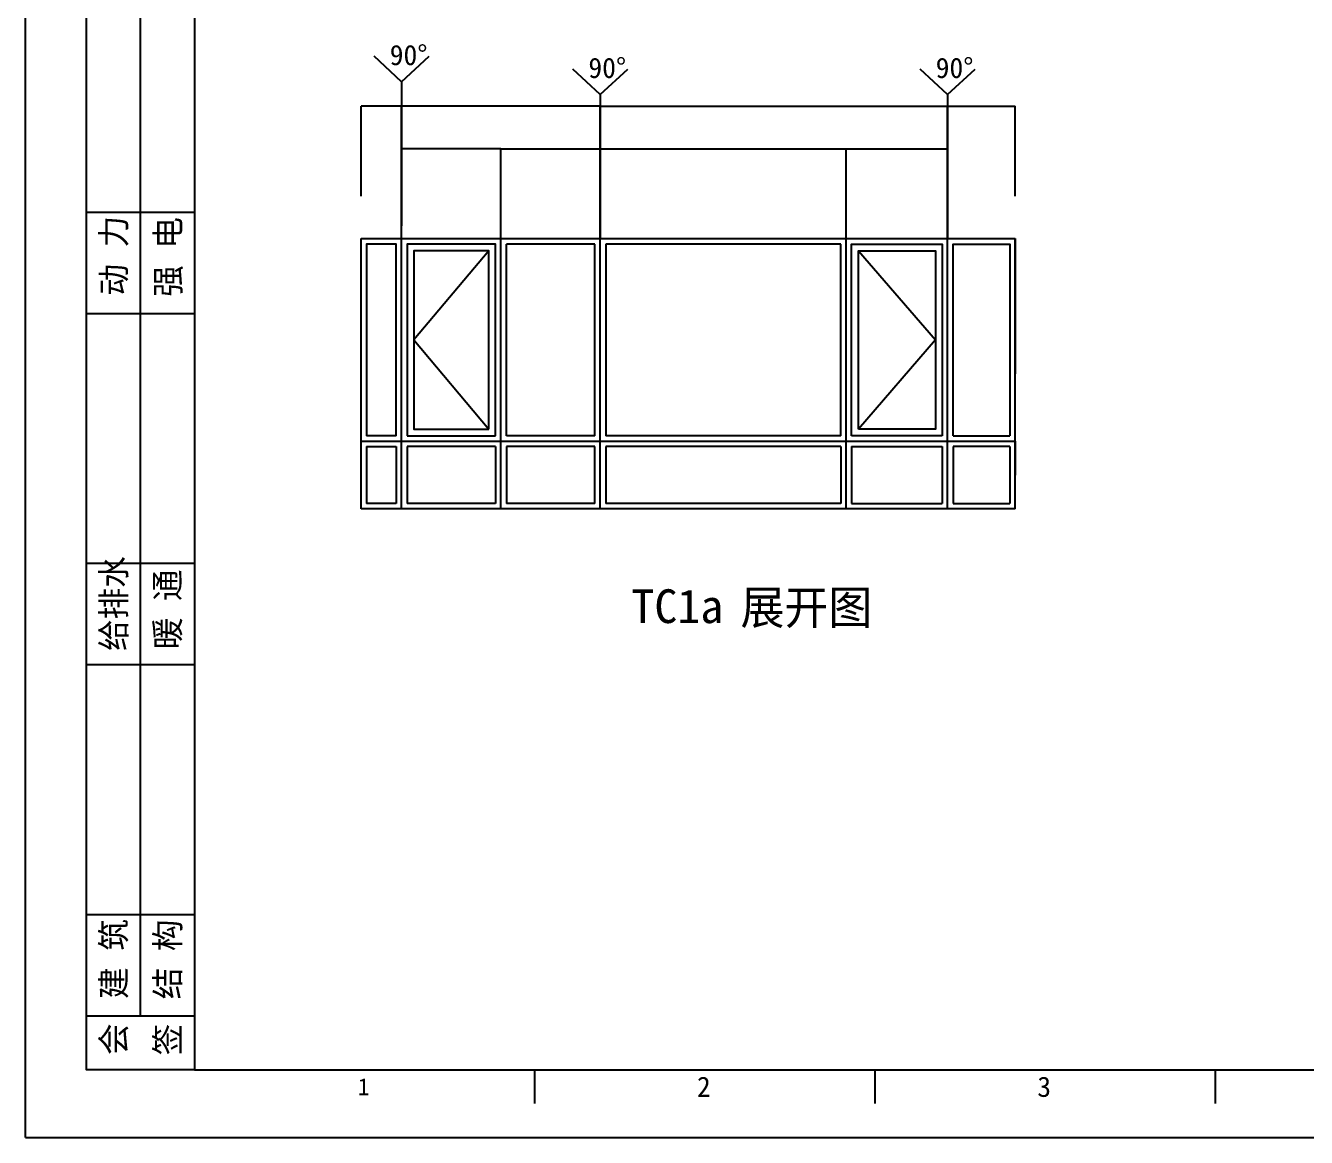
# Model space of a CAD drawing. Header units: metres. Extents: x 46426 to 130526, y 61608 to 121008.
# Drawn here: x 46426 to 65381, y 61608 to 78069 of the extents above; entities that cross this region are included whole.
import ezdxf

# ---------------------------------------------------------------- set-up
doc = ezdxf.new("R2010")
doc.units = ezdxf.units.M
for name, color, linetype in [('MC_NAME', 7, 'Continuous'), ('PUB_DIM', 3, 'Continuous'), ('TEXT2', 7, 'Continuous'), ('TK', 7, 'Continuous'), ('WINDOW', 7, 'Continuous')]:
    doc.layers.add(name, color=color, linetype=linetype)
doc.dimstyles.get("Standard").update_dxf_attribs({"dimtxt": 2.5, "dimasz": 2.5, "dimexe": 1.25, "dimexo": 0.625, "dimtad": 1, "dimcen": 2.5, "dimazin": 3, "dimtfac": 1, "dimtmove": 0, "dimatfit": 3})

# ---------------------------------------------------------------- blocks, each defined once
blk = doc.blocks.new('TK-A1')
at = {"layer": 'TK'}
for p, q in [((0, 0), (0, 594)), ((17, 18), (17, 226)), ((9, 137), (25, 137)), ((9, 122), (25, 122)), ((9, 85), (25, 85)), ((9, 70), (25, 70)), ((9, 33), (25, 33)), ((9, 18), (25, 18)), ((75.38, 5), (75.38, 10)), ((125.75, 5), (125.75, 10)), ((176.12, 5), (176.12, 10)), ((0, 0), (841, 0))]:
    blk.add_line(p, q, dxfattribs=at)
blk.add_lwpolyline([(831, 584), (25, 584), (25, 10), (831, 10)], close=True, dxfattribs=at)
blk.add_lwpolyline([(25, 10), (9, 10), (9, 226), (25, 226)], dxfattribs=at)
for s, p in [('动 力', (14.83, 124.64)), ('强 电', (22.88, 124.45)), ('给排水', (14.83, 72.02)), ('暖 通', (22.8, 72.28)), ('建 筑', (14.83, 20.5)), ('结 构', (22.83, 20.45)), ('会', (14.83, 12.2)), ('签', (22.83, 12.14))]:
    blk.add_text(s, height=3.6, rotation=90, dxfattribs=at).set_placement(p)
for s, height, p in [('1', 2.5, (49.18, 6.25)), ('2', 3, (99.35, 6)), ('3', 3, (149.72, 6))]:
    blk.add_text(s, height=height, dxfattribs=at).set_placement(p)
blk = doc.blocks.new('*D179')
for p, q in [((54931.17, 75545.75), (54931.17, 76876.32)), ((54931.42, 76876.32), (57499.17, 76876.32)), ((57503.17, 76876.32), (60070.92, 76876.32)), ((60071.17, 75545.75), (60071.17, 76876.32))]:
    blk.add_line(p, q)
at = {"layer": 'Defpoints'}
for p in [(54931.17, 76876.32), (54931.17, 75545.75), (60071.17, 75545.75)]:
    blk.add_point(p, dxfattribs=at)
at = {"layer": 'PUB_DIM', "insert": (57501.17, 76876.32), "char_height": 1, "attachment_point": 5}
blk.add_mtext('5140', dxfattribs=at)
blk = doc.blocks.new('*D180')
for p, q in [((53459.18, 76876.32), (51990.93, 76876.32)), ((51991.18, 75545.75), (51991.18, 76876.32)), ((54931.43, 76876.32), (53463.18, 76876.32)), ((54931.18, 75545.75), (54931.18, 76876.32))]:
    blk.add_line(p, q)
at = {"layer": 'Defpoints'}
for p in [(54931.18, 76876.32), (51991.18, 75545.75), (54931.18, 75545.75)]:
    blk.add_point(p, dxfattribs=at)
at = {"layer": 'PUB_DIM', "insert": (53461.18, 76876.32), "char_height": 1, "attachment_point": 5}
blk.add_mtext('2940', dxfattribs=at)
blk = doc.blocks.new('*D181')
for p, q in [((51689.68, 76876.32), (51390.93, 76876.32)), ((51391.18, 75545.75), (51391.18, 76876.32)), ((51991.43, 76876.32), (51692.68, 76876.32)), ((51991.18, 75545.75), (51991.18, 76876.32))]:
    blk.add_line(p, q)
at = {"layer": 'Defpoints'}
for p in [(51991.18, 76876.32), (51391.18, 75545.75), (51991.18, 75545.75)]:
    blk.add_point(p, dxfattribs=at)
at = {"layer": 'PUB_DIM', "insert": (51691.18, 76876.32), "char_height": 1, "attachment_point": 5}
blk.add_mtext('600', dxfattribs=at)
blk = doc.blocks.new('*D182')
for p, q in [((60071.17, 75545.75), (60071.17, 76876.32)), ((60071.42, 76876.32), (60569.17, 76876.32)), ((60573.17, 76876.32), (61070.92, 76876.32)), ((61071.17, 75545.75), (61071.17, 76876.32))]:
    blk.add_line(p, q)
at = {"layer": 'Defpoints'}
for p in [(60071.17, 76876.32), (60071.17, 75545.75), (61071.17, 75545.75)]:
    blk.add_point(p, dxfattribs=at)
at = {"layer": 'PUB_DIM', "insert": (60571.17, 76876.32), "char_height": 1, "attachment_point": 5}
blk.add_mtext('1000', dxfattribs=at)
blk = doc.blocks.new('*D183')
for p, q in [((61071.17, 74915.15), (61071.17, 73415.15)), ((61070.92, 73415.15), (61070.67, 73415.15)), ((61071.17, 71915.15), (61071.17, 73415.15)), ((61071.17, 73415.15), (61071.17, 73415.15)), ((61071.42, 73415.15), (61071.67, 73415.15))]:
    blk.add_line(p, q)
at = {"layer": 'Defpoints'}
for p in [(61071.17, 74915.15), (61071.17, 73415.15), (61071.17, 71915.15)]:
    blk.add_point(p, dxfattribs=at)
at = {"layer": 'PUB_DIM', "insert": (61071.17, 73416.275), "char_height": 1, "attachment_point": 5}
blk.add_mtext('0', dxfattribs=at)
blk = doc.blocks.new('*D184')
for p, q in [((61071.17, 71915.15), (61071.17, 71415.15)), ((61070.92, 71415.15), (61070.67, 71415.15)), ((61071.17, 71415.15), (61071.18, 71415.15)), ((61071.18, 70915.15), (61071.18, 71415.15)), ((61071.43, 71415.15), (61071.68, 71415.15))]:
    blk.add_line(p, q)
at = {"layer": 'Defpoints'}
for p in [(61071.17, 71915.15), (61071.17, 71415.15), (61071.18, 70915.15)]:
    blk.add_point(p, dxfattribs=at)
at = {"layer": 'PUB_DIM', "insert": (61071.175, 71416.275), "char_height": 1, "attachment_point": 5}
blk.add_mtext('0,01', dxfattribs=at)
blk = doc.blocks.new('*D185')
for p, q in [((61071.18, 74915.15), (61071.18, 72915.15)), ((61070.93, 72915.15), (61070.68, 72915.15)), ((61071.18, 70915.15), (61071.18, 72915.15)), ((61071.18, 72915.15), (61071.18, 72915.15)), ((61071.43, 72915.15), (61071.68, 72915.15))]:
    blk.add_line(p, q)
at = {"layer": 'Defpoints'}
for p in [(61071.18, 74915.15), (61071.18, 72915.15), (61071.18, 70915.15)]:
    blk.add_point(p, dxfattribs=at)
at = {"layer": 'PUB_DIM', "insert": (61071.18, 72916.275), "char_height": 1, "attachment_point": 5}
blk.add_mtext('0', dxfattribs=at)
blk = doc.blocks.new('*D186')
for p, q in [((52724.18, 76245.72), (51990.93, 76245.72)), ((51991.18, 74915.15), (51991.18, 76245.72)), ((53461.43, 76245.72), (52728.18, 76245.72)), ((53461.18, 74915.15), (53461.18, 76245.72))]:
    blk.add_line(p, q)
at = {"layer": 'Defpoints'}
for p in [(53461.18, 76245.72), (51991.18, 74915.15), (53461.18, 74915.15)]:
    blk.add_point(p, dxfattribs=at)
at = {"layer": 'PUB_DIM', "insert": (52726.18, 76245.72), "char_height": 1, "attachment_point": 5}
blk.add_mtext('1470', dxfattribs=at)
blk = doc.blocks.new('*D187')
for p, q in [((53461.18, 75215.15), (53461.18, 76245.73)), ((53461.43, 76245.73), (54194.18, 76245.73)), ((54198.18, 76245.73), (54930.93, 76245.73)), ((54931.18, 74915.15), (54931.18, 76245.73))]:
    blk.add_line(p, q)
at = {"layer": 'Defpoints'}
for p in [(53461.18, 76245.73), (53461.18, 75215.15), (54931.18, 74915.15)]:
    blk.add_point(p, dxfattribs=at)
at = {"layer": 'PUB_DIM', "insert": (54196.18, 76245.73), "char_height": 1, "attachment_point": 5}
blk.add_mtext('1470', dxfattribs=at)
blk = doc.blocks.new('*D188')
for p, q in [((58571.17, 74915.15), (58571.17, 76245.72)), ((58571.42, 76245.72), (59319.17, 76245.72)), ((59323.17, 76245.72), (60070.92, 76245.72)), ((60071.17, 74915.15), (60071.17, 76245.72))]:
    blk.add_line(p, q)
at = {"layer": 'Defpoints'}
for p in [(58571.17, 76245.72), (58571.17, 74915.15), (60071.17, 74915.15)]:
    blk.add_point(p, dxfattribs=at)
at = {"layer": 'PUB_DIM', "insert": (59321.17, 76245.72), "char_height": 1, "attachment_point": 5}
blk.add_mtext('1500', dxfattribs=at)
blk = doc.blocks.new('*D189')
for p, q in [((54931.18, 75215.15), (54931.18, 76245.72)), ((54931.43, 76245.72), (56747.675, 76245.72)), ((56754.675, 76245.72), (58570.92, 76245.72)), ((58571.17, 75515.15), (58571.17, 76245.72))]:
    blk.add_line(p, q)
at = {"layer": 'Defpoints'}
for p in [(54931.18, 76245.72), (58571.17, 75515.15), (54931.18, 75215.15)]:
    blk.add_point(p, dxfattribs=at)
at = {"layer": 'PUB_DIM', "insert": (56751.175, 76245.72), "char_height": 1, "attachment_point": 5}
blk.add_mtext('3639,99', dxfattribs=at)

msp = doc.modelspace()

# ---------------------------------------------------------------- linework, layer by layer
at = {"layer": 'PUB_DIM'}
for p, q in [((51991.18, 77238.29), (51991.18, 75105.44)), ((54931.18, 77048), (54931.18, 74915.15)), ((60071.17, 77048), (60071.17, 74915.15))]:
    msp.add_line(p, q, dxfattribs=at)
for points in [[(53281.18, 74735.15), (52171.18, 73415.15), (53281.18, 72095.15)], [(58751.17, 74735.15), (59891.17, 73415.15), (58751.17, 72095.15)]]:
    msp.add_lwpolyline(points, dxfattribs=at)
at = {"layer": 'WINDOW'}
for p, q in [((51991.18, 77238.29), (51584.8, 77616.67)), ((51991.18, 77238.29), (52397.56, 77616.67)), ((54931.18, 77048), (54524.8, 77426.38)), ((54931.18, 77048), (55337.56, 77426.38)), ((60071.17, 77048), (59664.79, 77426.38)), ((60071.17, 77048), (60477.55, 77426.38)), ((51391.18, 70915.15), (51391.18, 74915.15)), ((51391.18, 74915.15), (61071.18, 74915.15)), ((51991.18, 70915.15), (51991.18, 74915.15)), ((53461.18, 70915.15), (53461.18, 74915.15)), ((54931.18, 70915.15), (54931.18, 74915.15)), ((58571.17, 70915.15), (58571.17, 74915.15)), ((60071.17, 70915.15), (60071.17, 74915.15)), ((61071.18, 70915.15), (61071.18, 74915.15)), ((52071.18, 74835.15), (52071.18, 71995.15)), ((53381.18, 74835.15), (52071.18, 74835.15)), ((54851.18, 74835.15), (53541.18, 74835.15)), ((53541.18, 71995.15), (53541.18, 74835.15)), ((54851.18, 71995.15), (54851.18, 74835.15)), ((55011.18, 74835.15), (55011.18, 71995.15)), ((58491.17, 74835.15), (55011.18, 74835.15)), ((58491.17, 71995.15), (58491.17, 74835.15)), ((58651.17, 74835.15), (59991.17, 74835.15)), ((59991.17, 74835.15), (59991.17, 71995.15)), ((51391.18, 71915.15), (61071.18, 71915.15)), ((51911.18, 71995.15), (51471.18, 71995.15)), ((52071.18, 71995.15), (53381.18, 71995.15)), ((54851.18, 71995.15), (53541.18, 71995.15)), ((58491.17, 71995.15), (55011.18, 71995.15)), ((59991.17, 71995.15), (58651.17, 71995.15)), ((60151.17, 71995.15), (60991.17, 71995.15)), ((51471.18, 71835.15), (51471.18, 70995.15)), ((51471.18, 71835.15), (51911.18, 71835.15)), ((51911.18, 71835.15), (51911.18, 70995.15)), ((53381.18, 71835.15), (52071.18, 71835.15)), ((52071.18, 71835.15), (52071.18, 70995.15)), ((52071.18, 71835.15), (52071.18, 70995.15)), ((53381.18, 71835.15), (53381.18, 70995.15)), ((54851.18, 71835.15), (53541.18, 71835.15)), ((53541.18, 71835.15), (53541.18, 70995.15)), ((54851.18, 70995.15), (54851.18, 71835.15)), ((58491.17, 71835.15), (55011.18, 71835.15)), ((55011.18, 71835.15), (55011.18, 70995.15)), ((58491.17, 71835.15), (58491.17, 70995.15)), ((58651.17, 71835.15), (59991.17, 71835.15)), ((58651.17, 71835.15), (58651.17, 70995.15)), ((59991.17, 71835.15), (59991.17, 70995.15)), ((59991.17, 71835.15), (59991.17, 70995.15)), ((60151.17, 71835.15), (60151.17, 70995.15)), ((60991.17, 71835.15), (60151.17, 71835.15)), ((60991.17, 71835.15), (60991.17, 70995.15)), ((61071.18, 70915.15), (51391.18, 70915.15)), ((51911.18, 70995.15), (51471.18, 70995.15)), ((53381.18, 70995.15), (52071.18, 70995.15)), ((54851.18, 70995.15), (53541.18, 70995.15)), ((58491.17, 70995.15), (55011.18, 70995.15)), ((58651.17, 70995.15), (59991.17, 70995.15)), ((60151.17, 70995.15), (60991.17, 70995.15))]:
    msp.add_line(p, q, dxfattribs=at)
for points in [[(51911.18, 71995.15), (51911.18, 74835.15), (51471.18, 74835.15), (51471.18, 71995.15)], [(53381.18, 71995.15), (53381.18, 74835.15), (52071.18, 74835.15), (52071.18, 71995.15)], [(58651.17, 71995.15), (58651.17, 74835.15), (59991.17, 74835.15), (59991.17, 71995.15)], [(60151.17, 71995.15), (60151.17, 74835.15), (60991.17, 74835.15), (60991.17, 71995.15)]]:
    msp.add_lwpolyline(points, dxfattribs=at)
for points in [[(53281.18, 72095.15), (53281.18, 74735.15), (52171.18, 74735.15), (52171.18, 72095.15), (53281.18, 72095.15)], [(58751.17, 72095.15), (58751.17, 74735.15), (59891.17, 74735.15), (59891.17, 72095.15), (58751.17, 72095.15)]]:
    msp.add_lwpolyline(points, close=True, dxfattribs=at)

# ---------------------------------------------------------------- block references
at = {"xscale": 100, "yscale": 100, "zscale": 100}
msp.add_blockref('TK-A1', (46426, 61608), dxfattribs=at)

# ---------------------------------------------------------------- texts
at = {"layer": 'MC_NAME'}
msp.add_text('TC1a', height=500, dxfattribs=at).set_placement((55391.35, 69223.14))
at = {"layer": 'TEXT2'}
for s, height, p in [('90%%d', 300, (51814.76, 77483.56)), ('90%%d', 300, (54754.76, 77293.28)), ('90%%d', 300, (59894.76, 77293.28)), ('展开图', 500, (57006.73, 69205.57, 85.33))]:
    msp.add_text(s, height=height, dxfattribs=at).set_placement(p)

# ---------------------------------------------------------------- dimensions: what is measured, and where the dimension line sits
at = {"layer": 'PUB_DIM'}
for base, p1, p2, picture, middle in [((51991.18, 76876.32), (51991.18, 75545.75), (51391.18, 75545.75), '*D181', (51691.18, 76876.32)), ((54931.18, 76876.32), (54931.18, 75545.75), (51991.18, 75545.75), '*D180', (53461.18, 76876.32)), ((54931.17, 76876.32), (54931.17, 75545.75), (60071.17, 75545.75), '*D179', (57501.17, 76876.32)), ((60071.17, 76876.32), (60071.17, 75545.75), (61071.17, 75545.75), '*D182', (60571.17, 76876.32)), ((53461.18, 76245.72), (53461.18, 74915.15), (51991.18, 74915.15), '*D186', (52726.18, 76245.72)), ((53461.18, 76245.73), (53461.18, 75215.15), (54931.18, 74915.15), '*D187', (54196.18, 76245.73)), ((54931.18, 76245.72), (54931.18, 75215.15), (58571.17, 75515.15), '*D189', (56751.175, 76245.72)), ((58571.17, 76245.72), (58571.17, 74915.15), (60071.17, 74915.15), '*D188', (59321.17, 76245.72)), ((61071.17, 73415.15), (61071.17, 74915.15), (61071.17, 71915.15), '*D183', (61071.17, 73416.275)), ((61071.18, 72915.15), (61071.18, 70915.15), (61071.18, 74915.15), '*D185', (61071.18, 72916.275)), ((61071.17, 71415.15), (61071.17, 71915.15), (61071.18, 70915.15), '*D184', (61071.175, 71416.275))]:
    dim = msp.add_linear_dim(base=base, p1=p1, p2=p2, dimstyle='Standard', dxfattribs=at)
    dim.commit()
    dim.dimension.update_dxf_attribs({"geometry": picture, "text_midpoint": middle})

doc.saveas('drawing.dxf')
